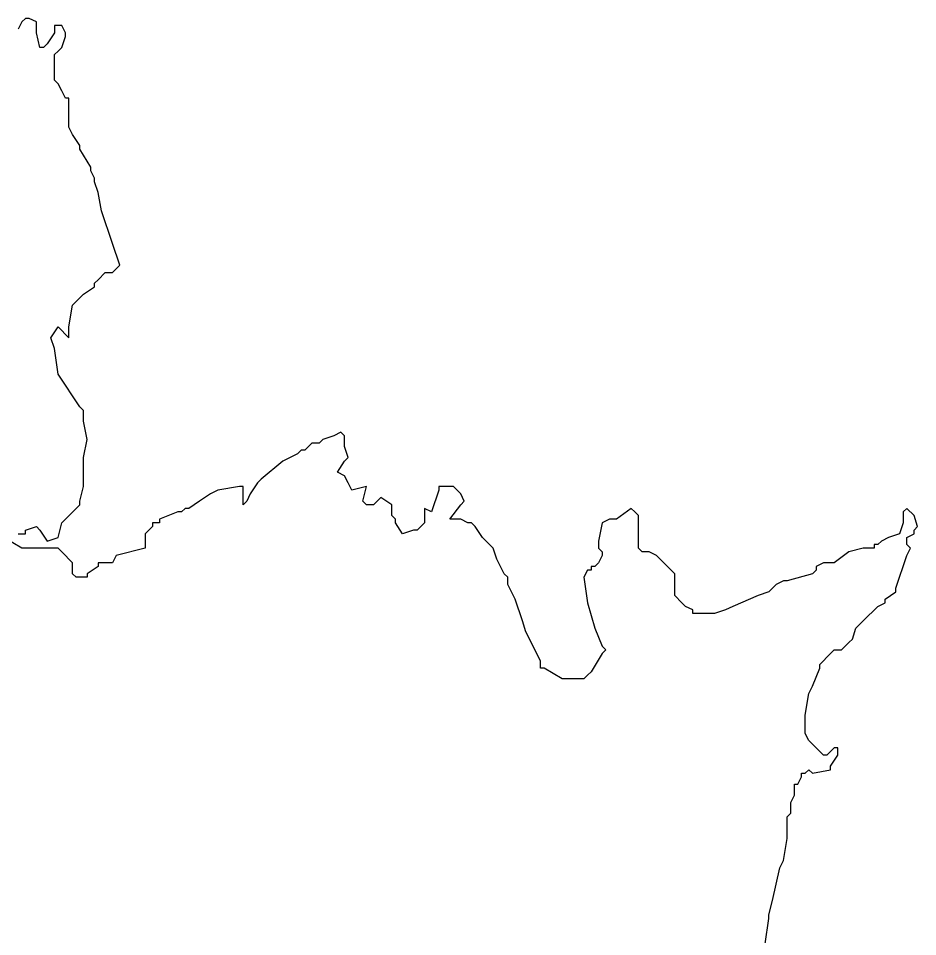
# Model space of a CAD drawing. Extents: x 0.1 to 10.9, y 0.1 to 8.4.
# Drawn here: x 5.207 to 6.033, y 3.176 to 4.019 of the extents above; entities that cross this region are included whole.
import ezdxf

# ---------------------------------------------------------------- set-up
doc = ezdxf.new("R2010")
doc.units = 0
doc.header["$MEASUREMENT"] = 0
doc.layers.add('STATE', color=7, linetype='CONTINUOUS')

# ---------------------------------------------------------------- blocks, each defined once
blk = doc.blocks.new('BLOCK_2')
at = {"layer": 'STATE', "color": 2}
for points in [[(5.89331, 3.16918), (5.89665, 3.1925), (5.89665, 3.19584), (5.89997, 3.20917), (5.90663, 3.23919), (5.90998, 3.24585), (5.9133, 3.26586), (5.9133, 3.26918), (5.9133, 3.27253), (5.9133, 3.27919), (5.9133, 3.28252), (5.9133, 3.28585), (5.91664, 3.2892), (5.91664, 3.29252), (5.91664, 3.29586), (5.91664, 3.29919), (5.91998, 3.30587), (5.91998, 3.31586), (5.9233, 3.31586), (5.92664, 3.32254), (5.92664, 3.32587), (5.92997, 3.32587), (5.93331, 3.3292), (5.93663, 3.32587), (5.95331, 3.3292), (5.95331, 3.33253), (5.95997, 3.34253), (5.95997, 3.3492), (5.95664, 3.3492), (5.95331, 3.34587), (5.94996, 3.34253), (5.94664, 3.34253), (5.93331, 3.35588), (5.92997, 3.36254), (5.92997, 3.37255), (5.92997, 3.37588), (5.92997, 3.3792), (5.93331, 3.39921), (5.93663, 3.40587), (5.94331, 3.42254), (5.94331, 3.42588), (5.94664, 3.42921), (5.94996, 3.43255), (5.95664, 3.43921), (5.95997, 3.43921), (5.9633, 3.43921), (5.96997, 3.44588), (5.97331, 3.44922), (5.97664, 3.45921), (5.97998, 3.46255), (5.9833, 3.46589), (5.99664, 3.47922), (6.00331, 3.48256), (6.00331, 3.48589), (6.01331, 3.49255), (6.01331, 3.49589), (6.0233, 3.52589), (6.02664, 3.53257), (6.0233, 3.5359), (6.0233, 3.53923), (6.0233, 3.54256), (6.02998, 3.5459), (6.02998, 3.54924), (6.0333, 3.55257), (6.02998, 3.56257), (6.0233, 3.56924), (6.01997, 3.5659), (6.01997, 3.55591), (6.01664, 3.5459), (6.00663, 3.54256), (5.99997, 3.53923), (5.99664, 3.5359), (5.99331, 3.5359), (5.99331, 3.53257), (5.98664, 3.53257), (5.9833, 3.53257), (5.96997, 3.52923), (5.95664, 3.51923), (5.94664, 3.51923), (5.93997, 3.5159), (5.93997, 3.51256), (5.93663, 3.50922), (5.9133, 3.50256), (5.90998, 3.50256), (5.90331, 3.49923), (5.89997, 3.49589), (5.89665, 3.49255), (5.88664, 3.48922), (5.86331, 3.47922), (5.85664, 3.47588), (5.84664, 3.47255), (5.83997, 3.47255), (5.83331, 3.47255), (5.82665, 3.47255), (5.82665, 3.47588), (5.81997, 3.47922), (5.81664, 3.48256), (5.80998, 3.48922), (5.80998, 3.49255), (5.80998, 3.49589), (5.80998, 3.50589), (5.80998, 3.50922), (5.8033, 3.5159), (5.79997, 3.51923), (5.79663, 3.52256), (5.79331, 3.52589), (5.78665, 3.52923), (5.7833, 3.52923), (5.77998, 3.52923), (5.77664, 3.53257), (5.77664, 3.5359), (5.77664, 3.53923), (5.77664, 3.54256), (5.77664, 3.5459), (5.77664, 3.55257), (5.77664, 3.55591), (5.77664, 3.56257), (5.7733, 3.5659), (5.76997, 3.56924), (5.75663, 3.55923), (5.75331, 3.55923), (5.74997, 3.55923), (5.74331, 3.55591), (5.73996, 3.53923), (5.73996, 3.53257), (5.74331, 3.52923), (5.74331, 3.52589), (5.73996, 3.51923), (5.73664, 3.5159), (5.7333, 3.5159), (5.7333, 3.51256), (5.72998, 3.51256), (5.72664, 3.50589), (5.72998, 3.48256), (5.73664, 3.45921), (5.74331, 3.44255), (5.74664, 3.43921), (5.74331, 3.43587), (5.7333, 3.41922), (5.72998, 3.41588), (5.72664, 3.41254), (5.72331, 3.41254), (5.71997, 3.41254), (5.71663, 3.41254), (5.7133, 3.41254), (5.70664, 3.41254), (5.68997, 3.42254), (5.68663, 3.42254), (5.68663, 3.42588), (5.68663, 3.42921), (5.6733, 3.45588), (5.66998, 3.46589), (5.6633, 3.48589), (5.65663, 3.49923), (5.65663, 3.50589), (5.65331, 3.50922), (5.64665, 3.52256), (5.64331, 3.53257), (5.6333, 3.54256), (5.62664, 3.55257), (5.6233, 3.55591), (5.61998, 3.55591), (5.61331, 3.55923), (5.6033, 3.55923), (5.61331, 3.57256), (5.61663, 3.5759), (5.61331, 3.58257), (5.60997, 3.58591), (5.60664, 3.58925), (5.6033, 3.58925), (5.59998, 3.58925), (5.59664, 3.58925), (5.59332, 3.58925), (5.59332, 3.58591), (5.58664, 3.5659), (5.57997, 3.56924), (5.57997, 3.55923), (5.57997, 3.55591), (5.57665, 3.55257), (5.57331, 3.54924), (5.56997, 3.54924), (5.55998, 3.5459), (5.5533, 3.55591), (5.5533, 3.55923), (5.54997, 3.56257), (5.54997, 3.5659), (5.54997, 3.57256), (5.53997, 3.57924), (5.5333, 3.57256), (5.52998, 3.57256), (5.52664, 3.57256), (5.5233, 3.5759), (5.52664, 3.58925), (5.51331, 3.58591), (5.50998, 3.59257), (5.50664, 3.59924), (5.49997, 3.60258), (5.50664, 3.61258), (5.50998, 3.61591), (5.50664, 3.62591), (5.50664, 3.6359), (5.50331, 3.63926), (5.49664, 3.6359), (5.48664, 3.63257), (5.48331, 3.62925), (5.47997, 3.62925), (5.47664, 3.62925), (5.46997, 3.62259), (5.46664, 3.62259), (5.4633, 3.61924), (5.44997, 3.61258), (5.42997, 3.59591), (5.42664, 3.59257), (5.41998, 3.58257), (5.41664, 3.5759), (5.41331, 3.57256), (5.41331, 3.58591), (5.41331, 3.58925), (5.40997, 3.58925), (5.38997, 3.58591), (5.38331, 3.58257), (5.3733, 3.5759), (5.36331, 3.56924), (5.35997, 3.56924), (5.35664, 3.5659), (5.35331, 3.5659), (5.33664, 3.55923), (5.33664, 3.55591), (5.32998, 3.55591), (5.32998, 3.55257), (5.32331, 3.5459), (5.32331, 3.53257), (5.29664, 3.52589), (5.29331, 3.51923), (5.27998, 3.51923), (5.27998, 3.5159), (5.26997, 3.50922), (5.26997, 3.50589), (5.26331, 3.50589), (5.25998, 3.50589), (5.25664, 3.50922), (5.25664, 3.5159), (5.25664, 3.51923), (5.24664, 3.52923), (5.24331, 3.53257), (5.21998, 3.53257), (5.20997, 3.53257), (5.19331, 3.54256)], [(5.20664, 3.5459), (5.21331, 3.5459), (5.21331, 3.54924), (5.22331, 3.55257), (5.22664, 3.54924), (5.23331, 3.53923), (5.24331, 3.54256), (5.24664, 3.55591), (5.24997, 3.55923), (5.26331, 3.57256), (5.26331, 3.5759), (5.26664, 3.58925), (5.26664, 3.61591), (5.26997, 3.63257), (5.26664, 3.64925), (5.26664, 3.65925), (5.26331, 3.66258), (5.24331, 3.69259), (5.23998, 3.71593), (5.23664, 3.72593), (5.24331, 3.73592), (5.25331, 3.72593), (5.25331, 3.73592), (5.25664, 3.75593), (5.26331, 3.7626), (5.26664, 3.76594), (5.27664, 3.7726), (5.27664, 3.77593), (5.27998, 3.77927), (5.28664, 3.78594), (5.29331, 3.78594), (5.29997, 3.7926), (5.29331, 3.81261), (5.28331, 3.84261), (5.27998, 3.85928), (5.27664, 3.86929), (5.27664, 3.87261), (5.27331, 3.87929), (5.27331, 3.88261), (5.26331, 3.89928), (5.26331, 3.90263), (5.25664, 3.91262), (5.25331, 3.9193), (5.25331, 3.93597), (5.25331, 3.93929), (5.25331, 3.94263), (5.25331, 3.94596), (5.24997, 3.94596), (5.24664, 3.95264), (5.24331, 3.9593), (5.23998, 3.96263), (5.23998, 3.97597), (5.23998, 3.98264), (5.23998, 3.98596), (5.24331, 3.9893), (5.24664, 3.99264), (5.24997, 4.00263), (5.24997, 4.00597), (5.24664, 4.01264), (5.24331, 4.01264), (5.23998, 4.01264), (5.23998, 4.0093), (5.23998, 4.00597), (5.23331, 3.99597), (5.22997, 3.99264), (5.22664, 3.99264), (5.22331, 4.00597), (5.22331, 4.01264), (5.22331, 4.01598), (5.21664, 4.0193), (5.21331, 4.0193), (5.20997, 4.01598), (5.20664, 4.0093)]]:
    blk.add_lwpolyline(points, dxfattribs=at)

msp = doc.modelspace()

# ---------------------------------------------------------------- block references
at = {"layer": 'STATE'}
msp.add_blockref('BLOCK_2', (0, 0), dxfattribs=at)

doc.saveas('drawing.dxf')
